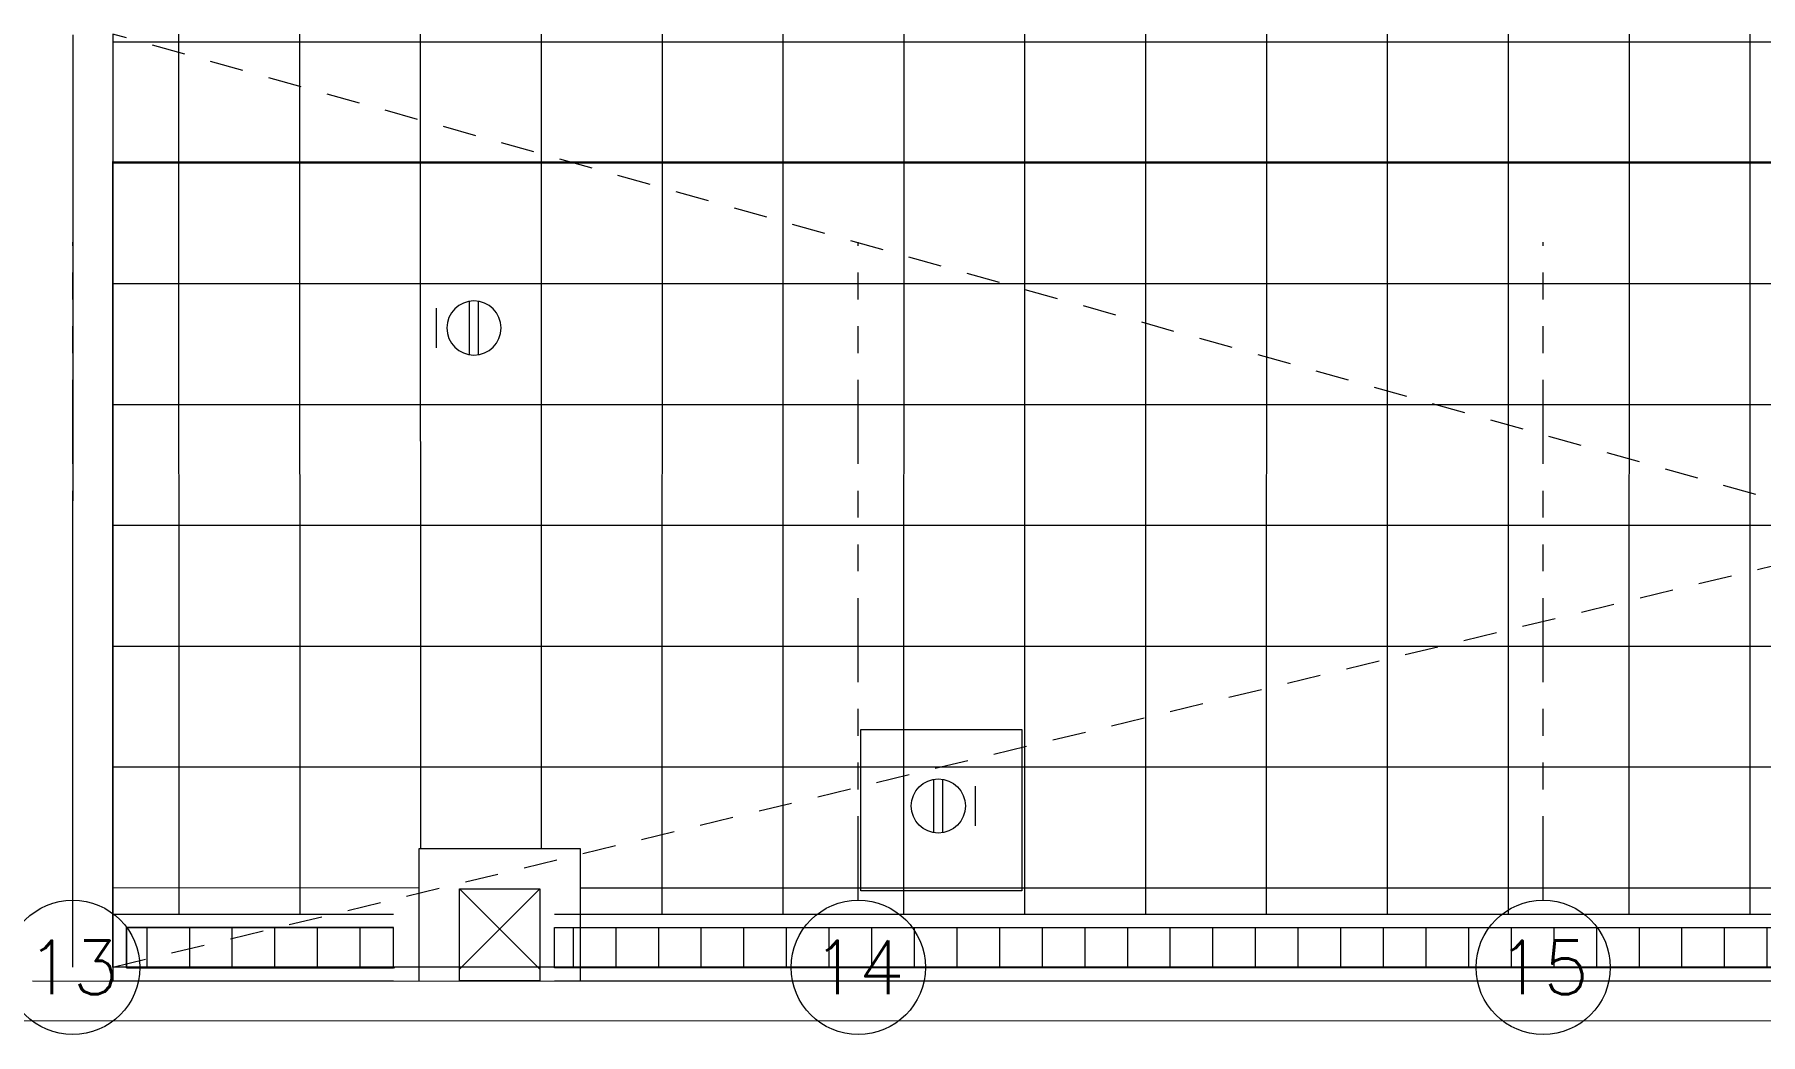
# Model space of a CAD drawing. Header units: millimetres. Extents: x 3765 to 3833, y 1327 to 1657.
# Drawn here: x 3795.33 to 3801.76, y 1478.49 to 1482.21 of the extents above; entities that cross this region are included whole.
import ezdxf
from ezdxf.enums import TextEntityAlignment as Align
from ezdxf.xclip import XClip

# ---------------------------------------------------------------- set-up
doc = ezdxf.new("R2010")
doc.units = ezdxf.units.MM
doc.header["$XCLIPFRAME"] = 2
for name, pattern in [('ACAD_ISO07W100', [3, 0, -3]), ('CONTINUO', [0]), ('HIDDEN2', [0.1875, 0.125, -0.0625]), ('PHANTOM', [63.5, 31.75, -6.35, 6.35, -6.35, 6.35, -6.35]), ('PHANTOM2', [1.25, 0.625, -0.125, 0.125, -0.125, 0.125, -0.125])]:
    doc.linetypes.add(name, pattern=pattern)
doc.layers.get('0').update_dxf_attribs({"color": 251, "lineweight": 9})
for name, color, linetype, lineweight in [('A-EJES', 251, 'PHANTOM', 13), ('A-HATCH', 251, 'Continuous', 13), ('A-MURO ALTO', 251, 'Continuous', 13), ('A-MURO BAJO', 251, 'Continuous', 13), ('A-MUROS', 251, 'Continuous', 13), ('A-PROYECCIONES', 251, 'HIDDEN2', 13), ('A_30_DispositivosSanit', 251, 'Continuous', 13)]:
    doc.layers.add(name, color=color, linetype=linetype, lineweight=lineweight)
doc.styles.add('ROMANS', font='romans.shx', dxfattribs={"width": 0.8})
pattern_1 = [(90, (-48.6999, -36.05064), (-0.15875, 0), [])]

# ---------------------------------------------------------------- blocks, each defined once
blk = doc.blocks.new('A$C9f73720c')
at = {"layer": 'A-MURO ALTO'}
for p, q in [((19.6378, 111.2045, 0), (16.2492, 111.9631, 0)), ((19.605, 111.0582, 0), (16.2164, 111.8167, 0))]:
    blk.add_line(p, q, dxfattribs=at)
at = {"layer": 'A-MURO BAJO', "ltscale": 0.5, "elevation": 0}
blk.add_lwpolyline([(13.5078, 99.7161), (16.2164, 111.8167), (19.1441, 111.1613), (16.4354, 99.0606)], close=True, dxfattribs=at)
at = {"layer": 'A-PROYECCIONES'}
for p, q in [((16.2164, 111.8167), (16.4354, 99.0608, 0)), ((13.5078, 99.7161), (19.6076, 111.0576, 0))]:
    blk.add_line(p, q, dxfattribs=at)
blk = doc.blocks.new('Ejes_Torre C 1var')
at = {"layer": 'A-EJES', "linetype": 'PHANTOM2', "ltscale": 0.5, "elevation": 0}
blk.add_lwpolyline([(27, -2.75), (27, -0.3)], dxfattribs=at)
at = {"layer": 'A-EJES', "linetype": 'PHANTOM2', "ltscale": 0.5}
for points in [[(29.925, -2.75), (29.925, -0.3)], [(32.475, -2.75), (32.475, -0.3)]]:
    blk.add_lwpolyline(points, dxfattribs=at)
at = {"layer": 'A-EJES', "linetype": 'Continuous'}
for centre in [(27, -3, 0), (29.925, -3), (32.475, -3)]:
    blk.add_circle(centre, 0.25, dxfattribs=at)
at = {"layer": 'A-EJES', "linetype": 'Continuous', "style": 'ROMANS'}
for s, p in [('13', (27, -3, 0)), ('14', (29.925, -3)), ('15', (32.475, -3))]:
    blk.add_text(s, height=0.2, dxfattribs=at).set_placement(p, align=Align.MIDDLE_CENTER)
blk = doc.blocks.new('R')
at = {"layer": 'A_30_DispositivosSanit', "linetype": 'Continuous'}
for p, q in [((-0.0083, -0.0497), (-0.0083, 0.0497)), ((0.0083, -0.0497), (0.0083, 0.0497)), ((0.0694, -0.0367), (0.0694, 0.0367))]:
    blk.add_line(p, q, dxfattribs=at)
blk.add_circle((0, 0), 0.0504, dxfattribs=at)
blk = doc.blocks.new('IS-pluviales_26.03.2025')
at = {"layer": 'A_30_DispositivosSanit', "linetype": 'CONTINUO'}
h = blk.add_hatch(dxfattribs=at)
h.set_pattern_fill('ANSI31', color=256, scale=0.05, angle=45)
h.set_pattern_definition(pattern_1)
h.paths.add_polyline_path([(-21.4988, -16.8022), (-20.505, -16.8022), (-20.505, -16.6522), (-21.4988, -16.6522)])
h = blk.add_hatch(dxfattribs=at)
h.set_pattern_fill('ANSI31', color=256, scale=0.05, angle=45)
h.set_pattern_definition(pattern_1)
h.paths.add_polyline_path([(-19.905, -16.6522), (-9.1997, -16.6522), (-9.1997, -16.8022), (-19.905, -16.8022)])
at = {"layer": 'A_30_DispositivosSanit', "elevation": 0}
blk.add_lwpolyline([(-18.165, -16.515), (-18.765, -16.515), (-18.765, -15.915), (-18.165, -15.915)], close=True, dxfattribs=at)
at = {"layer": 'A_30_DispositivosSanit', "linetype": 'CONTINUO', "elevation": 0}
for points in [[(-20.505, -16.8522), (-21.5488, -16.8522), (-21.5488, -16.6022), (-20.505, -16.6022)], [(-19.905, -16.6022), (-9.1497, -16.6022), (-9.1497, -16.8522), (-19.905, -16.8522)], [(-20.5, -16.8022), (-21.4988, -16.8022), (-21.4988, -16.6522), (-20.505, -16.6522)], [(-19.905, -16.6522), (-9.1997, -16.6522), (-9.1997, -16.8022), (-19.905, -16.8022)]]:
    blk.add_lwpolyline(points, dxfattribs=at)
for points in [[(-21.4988, -16.8022), (-20.505, -16.8022), (-20.505, -16.6522), (-21.4988, -16.6522)], [(-19.905, -16.6522), (-9.1997, -16.6522), (-9.1997, -16.8022), (-19.905, -16.8022)]]:
    blk.add_lwpolyline(points, close=True, dxfattribs=at)
at = {"layer": 'A_30_DispositivosSanit', "linetype": 'Continuous', "yscale": 2, "zscale": 2}
for p, xscale in [((-20.205, -14.4193, 0), -2), ((-18.4761, -16.1994, 0), 2)]:
    blk.add_blockref('R', p, dxfattribs=dict(at, xscale=xscale))

msp = doc.modelspace()

# ---------------------------------------------------------------- hatches: boundary and pattern name
at = {"layer": 'A-HATCH'}
h = msp.add_hatch(dxfattribs=at)
h.set_pattern_fill('_USER', color=256, scale=0.45, angle=0.00187, double=1, pattern_type=0)
h.set_pattern_definition([(0.0018682055, (8043728.7088, 1569050.2382), (-1.4672852e-05, 0.44999999976), []), (90.0018682055, (8043728.7088, 1569050.2382), (-0.44999999976, -1.4672852e-05), [])])
h.paths.add_polyline_path([(3808.022, 1478.9362), (3797.362, 1478.9362), (3797.362, 1479.1806), (3796.762, 1479.1806), (3796.762, 1478.9342), (3795.622, 1478.9362), (3795.622, 1482.2129), (3803.5721, 1482.2129), (3803.5721, 1482.4129), (3806.3721, 1482.4129), (3806.3721, 1481.7379), (3808.0222, 1481.7379)])

# ---------------------------------------------------------------- next in the draw order: block references
at = {"color": 7, "linetype": 'ACAD_ISO07W100', "ltscale": 5, "true_color": 0xffffff}
ref = msp.add_blockref('A$C9f73720c', (3908.2809, 1487.3354), dxfattribs=dict(at, rotation=102.6156181418625))
XClip(ref).set_block_clipping_path([(22.1542253106, 140.4101169162), (10.3600901397, 87.7136669306), (29.6608346476, 83.3939150368), (41.4549698184, 136.0903650224)])

# ---------------------------------------------------------------- next in the draw order: linework, layer by layer
for p, q in [((3796.912, 1479.0306, 0), (3797.212, 1478.7306, 0)), ((3797.212, 1479.0306, 0), (3796.912, 1478.7306, 0))]:
    msp.add_line(p, q)
at = {"layer": 'A-MUROS', "elevation": 0}
msp.add_lwpolyline([(3796.762, 1478.6877), (3796.762, 1479.1806), (3797.362, 1479.1806), (3797.362, 1478.6877)], dxfattribs=at)
msp.add_lwpolyline([(3796.912, 1478.6877), (3796.912, 1479.0306), (3797.212, 1479.0306), (3797.212, 1478.6877)], close=True, dxfattribs=at)
at = {"layer": 'A-MUROS'}
msp.add_lwpolyline([(3795.3221, 1478.6878), (3818.5218, 1478.6864), (3818.5221, 1478.5364), (3768.4721, 1478.5395), (3768.4721, 1478.7395)], dxfattribs=at)

# ---------------------------------------------------------------- next in the draw order: block references
at = {"layer": 'A-MUROS', "color": 3}
msp.add_blockref('Ejes_Torre C 1var', (3768.4721, 1481.7379), dxfattribs=at)
at = {"layer": 'A_30_DispositivosSanit'}
msp.add_blockref('IS-pluviales_26.03.2025', (3817.1711, 1495.5383, 0), dxfattribs=at)

doc.saveas('drawing.dxf')
